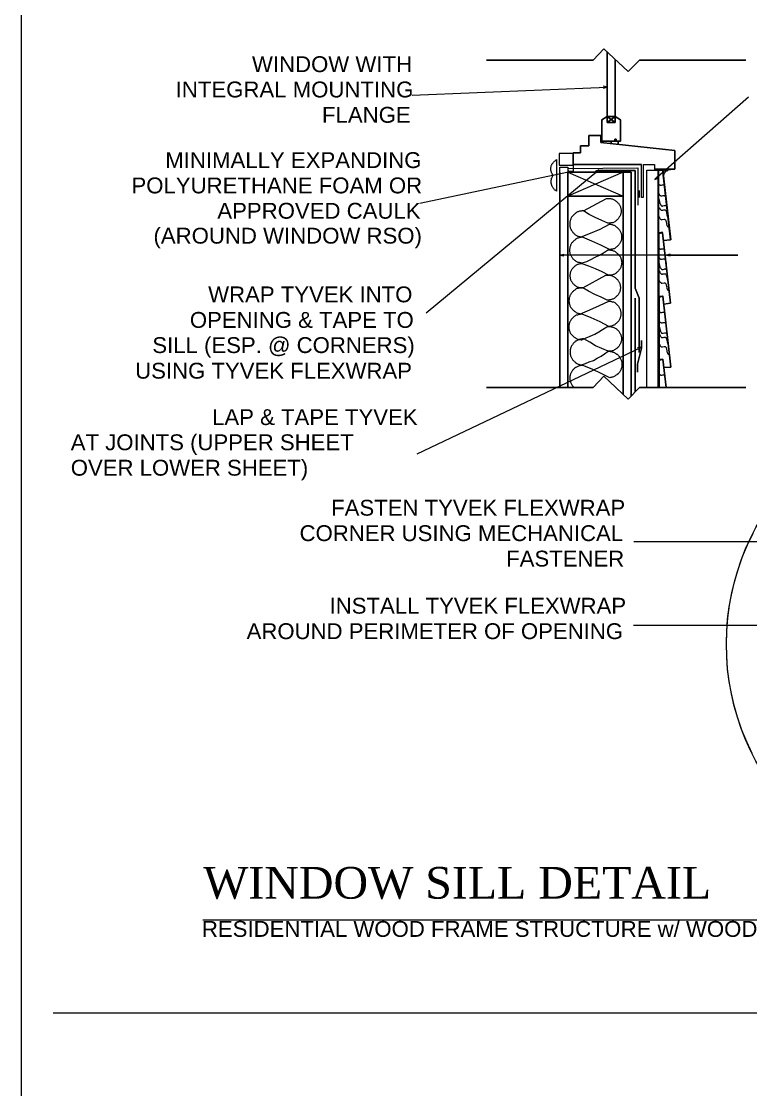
# Model space of a CAD drawing. Header units: inches. Extents: x 0 to 32.7, y -0.1 to 22.9.
# Drawn here: x 0.19 to 4.02, y 11.42 to 17.03 of the extents above; entities that cross this region are included whole.
import ezdxf

# ---------------------------------------------------------------- set-up
doc = ezdxf.new("R2010")
doc.units = ezdxf.units.IN
doc.header["$MEASUREMENT"] = 0
doc.layers.add('PDF_Geometry', color=7, linetype='Continuous', true_color=0x5d5d5d)
doc.layers.add('PDF_Text', color=7, linetype='Continuous')
doc.styles.add('PDF Arial', font='arial.ttf')
doc.styles.add('PDF SansSerif', font='sanss___.ttf')
doc.styles.add('PDF Times New Roman', font='times.ttf')

msp = doc.modelspace()

# ---------------------------------------------------------------- linework, layer by layer
at = {"layer": 'PDF_Geometry', "color": 7, "lineweight": 18}
for points in [[(0.1854, 0.1336), (0.1854, 22.8836), (32.6721, 22.8836), (32.6721, 0.1336)], [(3.9904, 16.8253), (3.4321, 16.8253), (3.3721, 16.7653), (3.2454, 16.8853), (3.1888, 16.8253), (2.6288, 16.8253), (3.1888, 16.8253), (3.2454, 16.8853), (3.3721, 16.7653), (3.4321, 16.8253)], [(3.2621, 16.8686), (3.2621, 16.4986)], [(3.3321, 16.5119), (3.3321, 16.4003), (3.2354, 16.4003), (3.3021, 16.4003), (3.2354, 16.4003), (3.2354, 16.5119), (3.2354, 16.4003), (3.2354, 16.5119), (3.2621, 16.5303), (3.2354, 16.5119), (3.2354, 16.4003), (3.3321, 16.4003), (3.3321, 16.5119), (3.3038, 16.5303), (3.2621, 16.5303), (3.3038, 16.4986), (3.3038, 16.8286), (3.3038, 16.4986), (3.2621, 16.4986), (3.3038, 16.5303), (3.3321, 16.5119), (3.3038, 16.5303)], [(3.2621, 16.4986), (3.3038, 16.4986), (3.2621, 16.5303), (3.3038, 16.5303)], [(3.3321, 16.4003), (3.3321, 16.5119), (3.3321, 16.4003), (3.3104, 16.4003)], [(3.4421, 16.2769), (3.0838, 16.2769), (3.0838, 16.3386), (3.1221, 16.3386), (3.1221, 16.3753), (3.1671, 16.3753), (3.1671, 16.4303), (3.2288, 16.4303), (3.1671, 16.4303), (3.1671, 16.3753), (3.1221, 16.3753), (3.1221, 16.3386), (3.0838, 16.3386), (3.0838, 16.2769)], [(3.1671, 16.3753), (3.1221, 16.3753), (3.1221, 16.3386), (3.1221, 16.3753), (3.1671, 16.3753), (3.1671, 16.4303)], [(3.2288, 16.4303), (3.1671, 16.4303)], [(3.2288, 16.3936), (3.2288, 16.4303)], [(3.6188, 16.3519), (3.2288, 16.3936)], [(3.2838, 16.3869), (3.2838, 16.4003)], [(3.2838, 16.3869), (3.2838, 16.4003)], [(3.3021, 16.4003), (3.3021, 16.4103)], [(3.3021, 16.4103), (3.3104, 16.4103), (3.3104, 16.4003), (3.3104, 16.4103)], [(3.3204, 16.3836), (3.3204, 16.4003)], [(3.3204, 16.3836), (3.3204, 16.4003)], [(3.0104, 16.3353), (3.0104, 16.2736), (3.0838, 16.2736), (3.0838, 16.3353)], [(3.1221, 16.3386), (3.0838, 16.3386), (3.0838, 16.2769), (3.0838, 16.3386)], [(3.6188, 16.3519), (3.6188, 16.2536)], [(2.9971, 16.3036), (2.9971, 16.1369), (2.9954, 16.1386), (2.9921, 16.1403), (2.9904, 16.1419), (2.9871, 16.1436), (2.9854, 16.1453), (2.9838, 16.1486), (2.9821, 16.1503), (2.9804, 16.1519), (2.9788, 16.1553), (2.9771, 16.1569), (2.9754, 16.1603), (2.9738, 16.1636), (2.9721, 16.1653), (2.9721, 16.1686), (2.9704, 16.1719), (2.9704, 16.1753), (2.9688, 16.1769), (2.9688, 16.1803), (2.9688, 16.1836), (2.9688, 16.1869), (2.9688, 16.1903), (2.9688, 16.1919), (2.9688, 16.1953), (2.9704, 16.1986), (2.9704, 16.2019), (2.9704, 16.2053), (2.9721, 16.2069), (2.9738, 16.2103), (2.9754, 16.2136), (2.9754, 16.2153), (2.9771, 16.2186), (2.9788, 16.2203), (2.9771, 16.2236), (2.9754, 16.2253), (2.9738, 16.2269), (2.9738, 16.2303), (2.9721, 16.2319), (2.9704, 16.2353), (2.9704, 16.2369), (2.9688, 16.2403), (2.9688, 16.2436), (2.9671, 16.2453), (2.9671, 16.2486), (2.9671, 16.2519), (2.9671, 16.2536), (2.9671, 16.2569), (2.9671, 16.2603), (2.9671, 16.2619), (2.9688, 16.2653), (2.9688, 16.2686), (2.9688, 16.2703), (2.9704, 16.2736), (2.9721, 16.2753), (2.9721, 16.2786), (2.9738, 16.2803), (2.9754, 16.2836), (2.9771, 16.2853), (2.9788, 16.2869), (2.9804, 16.2903), (2.9821, 16.2919), (2.9838, 16.2936), (2.9854, 16.2953), (2.9888, 16.2969), (2.9904, 16.2986), (2.9921, 16.3003), (2.9954, 16.3019)], [(3.3888, 15.0619), (3.3888, 15.5753)], [(3.9904, 15.1053), (3.4321, 15.1053), (3.3721, 15.0453), (3.2454, 15.1653), (3.1888, 15.1053), (2.6288, 15.1053), (3.1888, 15.1053), (3.2454, 15.1653), (3.3721, 15.0453), (3.4321, 15.1053)]]:
    msp.add_lwpolyline(points, close=True, dxfattribs=at)
for points in [[(2.2388, 16.6419), (3.2621, 16.6836), (3.2421, 16.6769)], [(3.2621, 16.6836), (3.2421, 16.6886)], [(4.0054, 16.6319), (3.5138, 16.1986), (3.5271, 16.2153)], [(3.2621, 16.5303), (3.2354, 16.5119)], [(3.2621, 16.5303), (3.2354, 16.5119)], [(3.2288, 16.3936), (3.2288, 16.4303)], [(3.2288, 16.3936), (3.2288, 16.4303)], [(3.6188, 16.3519), (3.2288, 16.3936)], [(3.6188, 16.3519), (3.2288, 16.3936)], [(3.6188, 16.2536), (3.6188, 16.3519)], [(3.6188, 16.2536), (3.6188, 16.3519)], [(3.0838, 16.3053), (3.0838, 16.2419), (2.2788, 16.0719)], [(3.4521, 16.2769), (3.4521, 16.1036), (3.4421, 16.1036), (3.4421, 16.2769)], [(3.4521, 16.2769), (3.5104, 16.2769)], [(3.4521, 16.2769), (3.5104, 16.2769)], [(3.5104, 16.2769), (3.5104, 16.2536)], [(3.5104, 16.2769), (3.5104, 16.2536)], [(3.5104, 16.2769), (3.5104, 16.2536)], [(3.5104, 16.2769), (3.5104, 16.2536)], [(2.3121, 15.4986), (3.2188, 16.2503), (3.2054, 16.2336)], [(3.0138, 16.2353), (3.0138, 15.1053), (3.0138, 16.2636), (3.0554, 16.2636), (3.0554, 15.1053), (3.0554, 16.2369), (3.0554, 16.1119), (3.3471, 16.1119), (3.3471, 16.2369), (3.0554, 16.2369), (3.3888, 16.2369), (3.3471, 16.2369), (3.3471, 15.0686), (3.3471, 16.2369), (3.3471, 15.0686), (3.3471, 16.2369), (3.3888, 16.2369), (3.3888, 15.0619), (3.3888, 16.2369), (3.3888, 15.5753), (3.3888, 16.2369)], [(3.0554, 16.2369), (3.0554, 15.1053)], [(3.0621, 16.2436), (3.0838, 16.2419), (3.0654, 16.2336)], [(3.2188, 16.2503), (3.1988, 16.2403)], [(3.6188, 16.2536), (3.5104, 16.2536)], [(3.6188, 16.2536), (3.5104, 16.2536)], [(3.5104, 16.2536), (3.6188, 16.2536)], [(3.5104, 16.2536), (3.6188, 16.2536)], [(3.5138, 16.1986), (3.5338, 16.2069)], [(3.3471, 16.1119), (3.0554, 16.1119)], [(3.5938, 15.8069), (3.5738, 15.8019), (3.9488, 15.8019), (3.0138, 15.8019), (3.0354, 15.8069)], [(3.0138, 15.8019), (3.0354, 15.7969)], [(3.5738, 15.8019), (3.5938, 15.7969)], [(2.2654, 14.7569), (3.4421, 15.3186), (3.4254, 15.3053)], [(3.4421, 15.3186), (3.4221, 15.3136)], [(4.0238, 13.1836), (3.9954, 13.2436), (3.9704, 13.3053), (3.9488, 13.3686), (3.9304, 13.4319), (3.9154, 13.4969), (3.9038, 13.5636), (3.8954, 13.6286), (3.8904, 13.6953), (3.8888, 13.7619), (3.8904, 13.8286), (3.8971, 13.8953), (3.9054, 13.9619), (3.9171, 14.0269), (3.9338, 14.0919), (3.9521, 14.1553), (3.9738, 14.2186), (4.0004, 14.2803), (4.0288, 14.3403)], [(3.4021, 14.2969), (4.6654, 14.2969), (5.8104, 13.5703), (5.6754, 13.6253), (5.7021, 13.6753), (5.8104, 13.5703)], [(3.4004, 13.8569), (4.7404, 13.8569), (5.3021, 13.5003)], [(1.1388, 12.3086), (5.5821, 12.3086)]]:
    msp.add_lwpolyline(points, dxfattribs=at)
at = {"layer": 'PDF_Geometry', "color": 252, "lineweight": 18, "true_color": 0x8c8c8c}
msp.add_lwpolyline([(3.0554, 16.2569), (3.4238, 16.2603), (3.4238, 16.0636)], dxfattribs=at)
at = {"layer": 'PDF_Geometry', "color": 250, "lineweight": 18, "true_color": 0x404040}
for points in [[(3.3471, 16.2369), (3.0554, 16.1119)], [(3.0554, 16.2369), (3.3471, 16.1119)]]:
    msp.add_lwpolyline(points, dxfattribs=at)
at = {"layer": 'PDF_Geometry', "color": 250, "lineweight": 18, "true_color": 0x1c1c1c}
for points in [[(3.4304, 15.2903), (3.4304, 15.5753), (3.4104, 15.6286), (3.4104, 16.2469), (3.2204, 16.2453), (3.4104, 16.2469), (3.4104, 15.6286), (3.4304, 15.5753)], [(3.4104, 15.0836), (3.4104, 15.5753), (3.4104, 15.5753), (3.4104, 15.5753)]]:
    msp.add_lwpolyline(points, close=True, dxfattribs=at)
at = {"layer": 'PDF_Geometry', "color": 251, "lineweight": 18, "true_color": 0x5b5b5b}
for points in [[(3.4704, 15.1053), (3.4704, 16.2486), (3.5288, 16.2486), (3.5288, 15.1053)], [(3.5588, 16.2453), (3.5288, 16.2453)], [(3.5554, 16.2486), (3.5971, 15.8819), (3.5588, 15.8786), (3.5538, 15.9219), (3.5338, 15.9186), (3.5338, 16.2486), (3.5321, 16.2536), (3.5321, 15.8836)], [(3.5588, 15.8786), (3.5954, 15.8819), (3.5538, 16.2536), (3.5338, 16.2503)], [(3.5321, 16.1753), (3.5338, 16.1736), (3.5354, 16.1719), (3.5371, 16.1719), (3.5371, 16.1703), (3.5388, 16.1703), (3.5404, 16.1686), (3.5421, 16.1686), (3.5438, 16.1686), (3.5454, 16.1686), (3.5488, 16.1686), (3.5538, 16.1703), (3.5554, 16.1703), (3.5571, 16.1703), (3.5588, 16.1703), (3.5604, 16.1703), (3.5604, 16.1686), (3.5621, 16.1686), (3.5638, 16.1669)], [(3.5321, 16.1253), (3.5354, 16.1203), (3.5371, 16.1186), (3.5388, 16.1169), (3.5404, 16.1153), (3.5421, 16.1153), (3.5438, 16.1136), (3.5454, 16.1136), (3.5471, 16.1136), (3.5488, 16.1136), (3.5521, 16.1136), (3.5571, 16.1153), (3.5588, 16.1153), (3.5604, 16.1153), (3.5621, 16.1153), (3.5638, 16.1153), (3.5654, 16.1136), (3.5654, 16.1119), (3.5671, 16.1103), (3.5671, 16.1086), (3.5688, 16.1069), (3.5688, 16.1036), (3.5704, 16.0919), (3.5721, 16.0869)], [(3.5338, 16.0969), (3.5354, 16.0886), (3.5371, 16.0819), (3.5388, 16.0753), (3.5404, 16.0719), (3.5421, 16.0686), (3.5421, 16.0669), (3.5438, 16.0636), (3.5454, 16.0619), (3.5471, 16.0603), (3.5504, 16.0603), (3.5521, 16.0586), (3.5538, 16.0586), (3.5554, 16.0603), (3.5621, 16.0619), (3.5638, 16.0619), (3.5671, 16.0619), (3.5688, 16.0619), (3.5704, 16.0619), (3.5721, 16.0603), (3.5738, 16.0603), (3.5754, 16.0586)], [(3.5754, 16.0569), (3.5738, 16.0586), (3.5721, 16.0603)], [(3.5338, 16.0019), (3.5371, 15.9969), (3.5388, 15.9953), (3.5404, 15.9919), (3.5421, 15.9903), (3.5454, 15.9886), (3.5471, 15.9886), (3.5488, 15.9869), (3.5521, 15.9886), (3.5621, 15.9903), (3.5638, 15.9903), (3.5654, 15.9886), (3.5671, 15.9886), (3.5688, 15.9869), (3.5704, 15.9836), (3.5704, 15.9819), (3.5721, 15.9786), (3.5738, 15.9636), (3.5754, 15.9603), (3.5754, 15.9569), (3.5771, 15.9553), (3.5771, 15.9536), (3.5788, 15.9536), (3.5788, 15.9519), (3.5804, 15.9519), (3.5821, 15.9503), (3.5854, 15.9503), (3.5871, 15.9503)], [(3.5354, 16.0503), (3.5388, 16.0453), (3.5404, 16.0436), (3.5421, 16.0403), (3.5438, 16.0386), (3.5454, 16.0369), (3.5471, 16.0369), (3.5488, 16.0369), (3.5504, 16.0369), (3.5538, 16.0369), (3.5554, 16.0369), (3.5604, 16.0386), (3.5638, 16.0386), (3.5654, 16.0386), (3.5671, 16.0386), (3.5688, 16.0369), (3.5704, 16.0369), (3.5704, 16.0353), (3.5721, 16.0336), (3.5721, 16.0303), (3.5738, 16.0286), (3.5738, 16.0253), (3.5754, 16.0119), (3.5771, 16.0086), (3.5771, 16.0053), (3.5788, 16.0036), (3.5804, 16.0019), (3.5804, 16.0003), (3.5821, 16.0003)], [(3.5338, 15.9186), (3.5338, 15.9153), (3.5538, 15.9186), (3.5954, 15.5486), (3.5604, 15.5436)], [(3.5338, 15.9153), (3.5338, 15.5853), (3.5538, 15.5869), (3.5588, 15.5436), (3.5954, 15.5486), (3.5538, 15.9186), (3.5338, 15.9169)], [(3.5338, 15.8419), (3.5338, 15.8403), (3.5354, 15.8386), (3.5371, 15.8369), (3.5388, 15.8369), (3.5388, 15.8353), (3.5404, 15.8353), (3.5421, 15.8336), (3.5438, 15.8336), (3.5454, 15.8336), (3.5471, 15.8336), (3.5488, 15.8353), (3.5538, 15.8353), (3.5554, 15.8353), (3.5571, 15.8353), (3.5588, 15.8353), (3.5604, 15.8353), (3.5621, 15.8353), (3.5621, 15.8336), (3.5638, 15.8336)], [(3.5338, 15.7919), (3.5354, 15.7869), (3.5371, 15.7853), (3.5388, 15.7836), (3.5404, 15.7819), (3.5421, 15.7803), (3.5438, 15.7803), (3.5454, 15.7803), (3.5471, 15.7803), (3.5488, 15.7803), (3.5521, 15.7803), (3.5571, 15.7819), (3.5588, 15.7819), (3.5604, 15.7819), (3.5621, 15.7819), (3.5638, 15.7819), (3.5638, 15.7803), (3.5654, 15.7803), (3.5671, 15.7786), (3.5671, 15.7769), (3.5688, 15.7753), (3.5688, 15.7736), (3.5704, 15.7686), (3.5721, 15.7569), (3.5721, 15.7519)], [(3.5338, 15.7619), (3.5354, 15.7553), (3.5371, 15.7469), (3.5388, 15.7403), (3.5404, 15.7369), (3.5421, 15.7353), (3.5438, 15.7319), (3.5454, 15.7303), (3.5471, 15.7286), (3.5488, 15.7269), (3.5504, 15.7253), (3.5521, 15.7253), (3.5538, 15.7253), (3.5571, 15.7253), (3.5621, 15.7269), (3.5638, 15.7286), (3.5671, 15.7286), (3.5688, 15.7286), (3.5688, 15.7269), (3.5704, 15.7269), (3.5721, 15.7269), (3.5738, 15.7253), (3.5754, 15.7236)], [(3.5354, 15.7169), (3.5388, 15.7119), (3.5404, 15.7086), (3.5421, 15.7069), (3.5438, 15.7053), (3.5471, 15.7036), (3.5488, 15.7019), (3.5521, 15.7019), (3.5538, 15.7019), (3.5554, 15.7036), (3.5604, 15.7036), (3.5638, 15.7036), (3.5654, 15.7036), (3.5671, 15.7036), (3.5688, 15.7036), (3.5704, 15.7019), (3.5721, 15.6986), (3.5721, 15.6969), (3.5738, 15.6936), (3.5738, 15.6903), (3.5771, 15.6769), (3.5771, 15.6753), (3.5788, 15.6719), (3.5788, 15.6703), (3.5804, 15.6669), (3.5821, 15.6669), (3.5821, 15.6653)], [(3.5754, 15.7219), (3.5738, 15.7236), (3.5721, 15.7269)], [(3.5338, 15.6686), (3.5371, 15.6636), (3.5388, 15.6603), (3.5404, 15.6586), (3.5438, 15.6569), (3.5454, 15.6553), (3.5471, 15.6536), (3.5504, 15.6536), (3.5521, 15.6536), (3.5621, 15.6553), (3.5638, 15.6553), (3.5654, 15.6553), (3.5671, 15.6553), (3.5671, 15.6536), (3.5688, 15.6536), (3.5688, 15.6519), (3.5704, 15.6503), (3.5721, 15.6469), (3.5721, 15.6436), (3.5754, 15.6303), (3.5754, 15.6269), (3.5771, 15.6236), (3.5771, 15.6203), (3.5788, 15.6203), (3.5788, 15.6186), (3.5804, 15.6186), (3.5804, 15.6169), (3.5821, 15.6169), (3.5838, 15.6169), (3.5854, 15.6169), (3.5871, 15.6169)], [(3.5338, 15.5853), (3.5354, 15.5803), (3.5554, 15.5853), (3.5971, 15.2136), (3.5604, 15.2103), (3.5971, 15.2136), (3.5554, 15.5853), (3.5338, 15.5836)], [(3.5354, 15.5803), (3.5354, 15.2503), (3.5554, 15.2553), (3.5721, 15.1053), (3.5554, 15.2553), (3.5338, 15.2536)], [(3.5338, 15.5069), (3.5354, 15.5053), (3.5371, 15.5053), (3.5371, 15.5036), (3.5388, 15.5019), (3.5404, 15.5019), (3.5421, 15.5003), (3.5438, 15.5003), (3.5454, 15.5003), (3.5471, 15.5003), (3.5504, 15.5003), (3.5554, 15.5019), (3.5571, 15.5019), (3.5588, 15.5019), (3.5604, 15.5019), (3.5621, 15.5019), (3.5638, 15.5003), (3.5654, 15.4986)], [(3.5338, 15.4569), (3.5371, 15.4536), (3.5388, 15.4503), (3.5404, 15.4486), (3.5421, 15.4469), (3.5438, 15.4469), (3.5454, 15.4469), (3.5454, 15.4453), (3.5471, 15.4453), (3.5488, 15.4453), (3.5504, 15.4453), (3.5521, 15.4453), (3.5571, 15.4469), (3.5604, 15.4469), (3.5621, 15.4469), (3.5638, 15.4469), (3.5654, 15.4469), (3.5671, 15.4453), (3.5671, 15.4436), (3.5688, 15.4436), (3.5688, 15.4403), (3.5704, 15.4386), (3.5704, 15.4353), (3.5721, 15.4236), (3.5738, 15.4186)], [(3.5354, 15.4286), (3.5371, 15.4203), (3.5388, 15.4136), (3.5404, 15.4069), (3.5421, 15.4036), (3.5421, 15.4003), (3.5438, 15.3986), (3.5454, 15.3953), (3.5471, 15.3936), (3.5488, 15.3919), (3.5504, 15.3919), (3.5521, 15.3919), (3.5538, 15.3919), (3.5554, 15.3919), (3.5571, 15.3919), (3.5638, 15.3936), (3.5654, 15.3936), (3.5671, 15.3936), (3.5688, 15.3936), (3.5704, 15.3936), (3.5721, 15.3936), (3.5721, 15.3919), (3.5754, 15.3919), (3.5771, 15.3903)], [(3.5371, 15.3819), (3.5404, 15.3769), (3.5421, 15.3753), (3.5438, 15.3736), (3.5454, 15.3703), (3.5471, 15.3703), (3.5488, 15.3686), (3.5504, 15.3686), (3.5521, 15.3686), (3.5554, 15.3686), (3.5571, 15.3686), (3.5621, 15.3703), (3.5638, 15.3703), (3.5671, 15.3703), (3.5688, 15.3703), (3.5688, 15.3686), (3.5704, 15.3686), (3.5721, 15.3669), (3.5721, 15.3653), (3.5738, 15.3619), (3.5738, 15.3603), (3.5754, 15.3569), (3.5771, 15.3436), (3.5788, 15.3403), (3.5788, 15.3386), (3.5804, 15.3353), (3.5821, 15.3336), (3.5821, 15.3319), (3.5838, 15.3319)], [(3.5771, 15.3886), (3.5754, 15.3903), (3.5721, 15.3919)], [(3.5354, 15.3336), (3.5388, 15.3286), (3.5404, 15.3269), (3.5421, 15.3236), (3.5438, 15.3219), (3.5454, 15.3203), (3.5488, 15.3203), (3.5504, 15.3203), (3.5538, 15.3203), (3.5621, 15.3219), (3.5654, 15.3219), (3.5671, 15.3219), (3.5688, 15.3203), (3.5704, 15.3186), (3.5721, 15.3153), (3.5721, 15.3136), (3.5738, 15.3103), (3.5754, 15.2953), (3.5771, 15.2919), (3.5771, 15.2903), (3.5788, 15.2869), (3.5788, 15.2853), (3.5804, 15.2853), (3.5804, 15.2836), (3.5821, 15.2836), (3.5838, 15.2836), (3.5838, 15.2819), (3.5854, 15.2819), (3.5888, 15.2819)], [(3.5338, 15.2553), (3.5354, 15.2503), (3.5554, 15.2536), (3.5604, 15.2103)], [(3.5354, 15.2503), (3.5354, 15.1053)], [(3.5354, 15.1786), (3.5354, 15.1769), (3.5371, 15.1753), (3.5388, 15.1736), (3.5404, 15.1719), (3.5421, 15.1719), (3.5438, 15.1703), (3.5454, 15.1703), (3.5471, 15.1703), (3.5504, 15.1703), (3.5554, 15.1719), (3.5571, 15.1719), (3.5588, 15.1719), (3.5604, 15.1719), (3.5621, 15.1719), (3.5638, 15.1719), (3.5638, 15.1703), (3.5654, 15.1703)]]:
    msp.add_lwpolyline(points, dxfattribs=at)
at = {"layer": 'PDF_Geometry', "color": 251, "lineweight": 18, "true_color": 0x4b4b4b}
for points in [[(3.5588, 16.2236), (3.5588, 16.2219), (3.5571, 16.2186)], [(3.5871, 16.2503), (3.5838, 16.2503), (3.5821, 16.2486), (3.5804, 16.2469), (3.5788, 16.2469), (3.5754, 16.2453), (3.5738, 16.2436), (3.5721, 16.2419), (3.5704, 16.2403), (3.5688, 16.2386), (3.5671, 16.2369), (3.5654, 16.2353), (3.5638, 16.2336), (3.5638, 16.2319), (3.5621, 16.2303), (3.5604, 16.2269), (3.5604, 16.2253), (3.5588, 16.2236), (3.5604, 16.2253), (3.5604, 16.2269), (3.5621, 16.2303), (3.5638, 16.2319), (3.5638, 16.2336), (3.5654, 16.2353), (3.5671, 16.2369), (3.5688, 16.2386), (3.5704, 16.2403), (3.5721, 16.2419), (3.5738, 16.2436), (3.5754, 16.2453), (3.5771, 16.2469), (3.5804, 16.2469), (3.5821, 16.2486), (3.5838, 16.2503), (3.5854, 16.2503), (3.5888, 16.2519), (3.5904, 16.2519), (3.5921, 16.2519), (3.5954, 16.2519), (3.5971, 16.2536)], [(3.4321, 16.1036), (3.4321, 16.1403)], [(3.4221, 15.1869), (3.4221, 15.2286)], [(0.3521, 11.8203), (27.8654, 11.8203)]]:
    msp.add_lwpolyline(points, dxfattribs=at)
at = {"layer": 'PDF_Geometry', "color": 9, "lineweight": 18, "true_color": 0xbbbbbb}
for points in [[(3.1388, 16.0336), (3.2588, 16.0986), (3.2621, 16.0986), (3.2654, 16.0986), (3.2688, 16.0986), (3.2721, 16.0986), (3.2754, 16.0986), (3.2788, 16.0986), (3.2821, 16.0986), (3.2854, 16.0969), (3.2888, 16.0969), (3.2921, 16.0953), (3.2954, 16.0936), (3.2988, 16.0919), (3.3021, 16.0903), (3.3038, 16.0886), (3.3071, 16.0869), (3.3104, 16.0853), (3.3121, 16.0836), (3.3154, 16.0803), (3.3171, 16.0786), (3.3204, 16.0753), (3.3221, 16.0736), (3.3238, 16.0703), (3.3254, 16.0669), (3.3271, 16.0653), (3.3288, 16.0619), (3.3304, 16.0586), (3.3321, 16.0553), (3.3321, 16.0519), (3.3338, 16.0486), (3.3338, 16.0453), (3.3354, 16.0419), (3.3354, 16.0386), (3.3354, 16.0353), (3.3354, 16.0319), (3.3354, 16.0286), (3.3354, 16.0253), (3.3338, 16.0219), (3.3338, 16.0186), (3.3321, 16.0153), (3.3321, 16.0119), (3.3304, 16.0086), (3.3288, 16.0053), (3.3271, 16.0036), (3.3254, 16.0003), (3.3238, 15.9969), (3.3221, 15.9953), (3.3204, 15.9919), (3.3171, 15.9886), (3.3154, 15.9869), (3.3121, 15.9853), (3.3104, 15.9819), (3.3071, 15.9803), (3.3054, 15.9786), (3.3021, 15.9769), (3.2988, 15.9753), (3.2954, 15.9736), (3.2921, 15.9719), (3.2888, 15.9719), (3.2854, 15.9703), (3.2821, 15.9703), (3.2788, 15.9686), (3.2754, 15.9686), (3.2721, 15.9686), (3.2688, 15.9686), (3.2654, 15.9686), (3.2338, 15.9836), (3.2004, 15.9986), (3.1688, 16.0153)], [(3.1354, 15.6303), (3.2554, 15.6953), (3.2588, 15.6953), (3.2621, 15.6953), (3.2654, 15.6953), (3.2688, 15.6953), (3.2721, 15.6953), (3.2754, 15.6953), (3.2788, 15.6953), (3.2821, 15.6936), (3.2854, 15.6936), (3.2888, 15.6919), (3.2921, 15.6903), (3.2954, 15.6886), (3.2988, 15.6869), (3.3004, 15.6853), (3.3038, 15.6836), (3.3071, 15.6819), (3.3088, 15.6803), (3.3121, 15.6769), (3.3138, 15.6753), (3.3171, 15.6736), (3.3188, 15.6703), (3.3204, 15.6669), (3.3221, 15.6653), (3.3238, 15.6619), (3.3254, 15.6586), (3.3271, 15.6553), (3.3288, 15.6519), (3.3288, 15.6486), (3.3304, 15.6453), (3.3304, 15.6419), (3.3304, 15.6386), (3.3321, 15.6353), (3.3321, 15.6319), (3.3321, 15.6286), (3.3321, 15.6253), (3.3304, 15.6219), (3.3304, 15.6186), (3.3304, 15.6153), (3.3288, 15.6119), (3.3288, 15.6086), (3.3271, 15.6053), (3.3254, 15.6036), (3.3238, 15.6003), (3.3221, 15.5969), (3.3204, 15.5936), (3.3188, 15.5919), (3.3171, 15.5886), (3.3138, 15.5869), (3.3121, 15.5836), (3.3088, 15.5819), (3.3071, 15.5786), (3.3038, 15.5769), (3.3004, 15.5753), (3.2988, 15.5736), (3.2954, 15.5719), (3.2921, 15.5703), (3.2888, 15.5703), (3.2854, 15.5686), (3.2821, 15.5669), (3.2788, 15.5669), (3.2754, 15.5669), (3.2721, 15.5653), (3.2688, 15.5653), (3.2654, 15.5653), (3.2621, 15.5653), (3.2304, 15.5803), (3.1971, 15.5953), (3.1654, 15.6119)]]:
    msp.add_lwpolyline(points, close=True, dxfattribs=at)
for points in [[(3.1388, 16.0336), (3.1354, 16.0336), (3.1321, 16.0336), (3.1288, 16.0336), (3.1254, 16.0319), (3.1204, 16.0319), (3.1171, 16.0319), (3.1138, 16.0303), (3.1104, 16.0286), (3.1071, 16.0286), (3.1038, 16.0269), (3.1021, 16.0253), (3.0988, 16.0236), (3.0954, 16.0203), (3.0921, 16.0186), (3.0904, 16.0169), (3.0871, 16.0136), (3.0854, 16.0119), (3.0821, 16.0086), (3.0804, 16.0053), (3.0788, 16.0036), (3.0754, 16.0003), (3.0738, 15.9969), (3.0721, 15.9936), (3.0721, 15.9903), (3.0704, 15.9869), (3.0688, 15.9836), (3.0688, 15.9803), (3.0671, 15.9769), (3.0671, 15.9736), (3.0671, 15.9703), (3.0671, 15.9669), (3.0671, 15.9636), (3.0671, 15.9586), (3.0671, 15.9553), (3.0671, 15.9519), (3.0688, 15.9486), (3.0688, 15.9453), (3.0704, 15.9419), (3.0721, 15.9386), (3.0738, 15.9353), (3.0738, 15.9319), (3.0771, 15.9286), (3.0788, 15.9269), (3.0804, 15.9236), (3.0821, 15.9203), (3.0854, 15.9186), (3.0871, 15.9153), (3.0904, 15.9136), (3.0921, 15.9103), (3.0954, 15.9086), (3.0988, 15.9069), (3.1021, 15.9053), (3.1054, 15.9036), (3.1071, 15.9019), (3.1104, 15.9003), (3.1138, 15.8986), (3.1188, 15.8986), (3.1221, 15.8969), (3.1254, 15.8969), (3.1754, 15.9169), (3.2254, 15.9386), (3.2754, 15.9636), (3.2788, 15.9636), (3.2821, 15.9636), (3.2854, 15.9619), (3.2888, 15.9619), (3.2921, 15.9603), (3.2954, 15.9586), (3.2988, 15.9586), (3.3021, 15.9569), (3.3054, 15.9553), (3.3071, 15.9536), (3.3104, 15.9503), (3.3138, 15.9486), (3.3154, 15.9469), (3.3188, 15.9436), (3.3204, 15.9419), (3.3238, 15.9386), (3.3254, 15.9353), (3.3271, 15.9336), (3.3288, 15.9303), (3.3304, 15.9269), (3.3321, 15.9236), (3.3338, 15.9203), (3.3354, 15.9169), (3.3354, 15.9136), (3.3371, 15.9103), (3.3371, 15.9069), (3.3371, 15.9036), (3.3371, 15.9003), (3.3371, 15.8969), (3.3371, 15.8936), (3.3371, 15.8903), (3.3371, 15.8869), (3.3371, 15.8836), (3.3354, 15.8803), (3.3354, 15.8769), (3.3338, 15.8736), (3.3321, 15.8703), (3.3304, 15.8669), (3.3288, 15.8636), (3.3271, 15.8603), (3.3254, 15.8586), (3.3238, 15.8553), (3.3204, 15.8519), (3.3188, 15.8503), (3.3154, 15.8469), (3.3138, 15.8453), (3.3104, 15.8436), (3.3071, 15.8403), (3.3054, 15.8386), (3.3021, 15.8369), (3.2988, 15.8353), (3.2954, 15.8353), (3.2921, 15.8336), (3.2888, 15.8319), (3.2854, 15.8319), (3.2821, 15.8303), (3.2788, 15.8303), (3.2754, 15.8303), (3.2288, 15.8536), (3.1821, 15.8753), (3.1338, 15.8953), (3.1304, 15.8953), (3.1271, 15.8953), (3.1238, 15.8936), (3.1204, 15.8936), (3.1171, 15.8936), (3.1138, 15.8919), (3.1104, 15.8903), (3.1071, 15.8903), (3.1038, 15.8886), (3.1004, 15.8869), (3.0971, 15.8853), (3.0954, 15.8836), (3.0921, 15.8803), (3.0888, 15.8786), (3.0871, 15.8769), (3.0838, 15.8736), (3.0821, 15.8719), (3.0804, 15.8686), (3.0771, 15.8653), (3.0754, 15.8636), (3.0738, 15.8603), (3.0721, 15.8569), (3.0704, 15.8536), (3.0704, 15.8503), (3.0688, 15.8469), (3.0671, 15.8436), (3.0671, 15.8403), (3.0671, 15.8369), (3.0654, 15.8336), (3.0654, 15.8303), (3.0654, 15.8269), (3.0654, 15.8236), (3.0654, 15.8203), (3.0671, 15.8169), (3.0671, 15.8136), (3.0671, 15.8103), (3.0688, 15.8069), (3.0704, 15.8036), (3.0721, 15.8003), (3.0738, 15.7969), (3.0754, 15.7936), (3.0771, 15.7903), (3.0788, 15.7886), (3.0804, 15.7853), (3.0821, 15.7819), (3.0854, 15.7803), (3.0871, 15.7786), (3.0904, 15.7753), (3.0938, 15.7736), (3.0954, 15.7719), (3.0988, 15.7703), (3.1021, 15.7686), (3.1054, 15.7669), (3.1088, 15.7653), (3.1121, 15.7636), (3.1154, 15.7636), (3.1188, 15.7619), (3.1221, 15.7619), (3.1254, 15.7603), (3.1288, 15.7603), (3.1321, 15.7603), (3.1554, 15.7686), (3.1771, 15.7786), (3.2004, 15.7903), (3.2221, 15.8019), (3.2438, 15.8136), (3.2638, 15.8269), (3.2671, 15.8286), (3.2704, 15.8286), (3.2738, 15.8286), (3.2771, 15.8286), (3.2804, 15.8269), (3.2838, 15.8269), (3.2871, 15.8269), (3.2904, 15.8253), (3.2938, 15.8236), (3.2971, 15.8236), (3.3004, 15.8219), (3.3038, 15.8203), (3.3071, 15.8186), (3.3088, 15.8169), (3.3121, 15.8136), (3.3154, 15.8119), (3.3171, 15.8103), (3.3204, 15.8069), (3.3221, 15.8053), (3.3238, 15.8019), (3.3271, 15.7986), (3.3288, 15.7969), (3.3304, 15.7936), (3.3321, 15.7903), (3.3338, 15.7869), (3.3338, 15.7836), (3.3354, 15.7803), (3.3354, 15.7769), (3.3371, 15.7736), (3.3371, 15.7703), (3.3371, 15.7669), (3.3388, 15.7636), (3.3388, 15.7603), (3.3371, 15.7569), (3.3371, 15.7536), (3.3371, 15.7503), (3.3354, 15.7469), (3.3354, 15.7436), (3.3338, 15.7403), (3.3338, 15.7369), (3.3321, 15.7336), (3.3304, 15.7303), (3.3288, 15.7269), (3.3271, 15.7253), (3.3238, 15.7219), (3.3221, 15.7186), (3.3204, 15.7169), (3.3171, 15.7136), (3.3154, 15.7119), (3.3121, 15.7103), (3.3104, 15.7069), (3.3071, 15.7053), (3.3038, 15.7036), (3.3004, 15.7019), (3.2971, 15.7003), (3.2938, 15.7003), (3.2904, 15.6986), (3.2871, 15.6969), (3.2838, 15.6969), (3.2804, 15.6969), (3.2771, 15.6953), (3.2738, 15.6953), (3.2704, 15.6953), (3.2371, 15.7136), (3.2021, 15.7286), (3.1671, 15.7436), (3.1321, 15.7553), (3.1288, 15.7553), (3.1254, 15.7553), (3.1221, 15.7553), (3.1188, 15.7553), (3.1154, 15.7536), (3.1121, 15.7536), (3.1088, 15.7519), (3.1071, 15.7519), (3.1038, 15.7503), (3.1004, 15.7486), (3.0971, 15.7469), (3.0954, 15.7453), (3.0921, 15.7436), (3.0888, 15.7403), (3.0871, 15.7386), (3.0854, 15.7369), (3.0821, 15.7336), (3.0804, 15.7319), (3.0788, 15.7286), (3.0771, 15.7253), (3.0754, 15.7236), (3.0738, 15.7203), (3.0721, 15.7169), (3.0704, 15.7136), (3.0704, 15.7119), (3.0688, 15.7086), (3.0688, 15.7053), (3.0688, 15.7019), (3.0671, 15.6986), (3.0671, 15.6953), (3.0671, 15.6919), (3.0671, 15.6886), (3.0688, 15.6853), (3.0688, 15.6819), (3.0688, 15.6786), (3.0704, 15.6753), (3.0704, 15.6719), (3.0721, 15.6686), (3.0738, 15.6669), (3.0754, 15.6636), (3.0771, 15.6603), (3.0788, 15.6586), (3.0804, 15.6553), (3.0821, 15.6519), (3.0838, 15.6503), (3.0871, 15.6486), (3.0888, 15.6453), (3.0921, 15.6436), (3.0938, 15.6419), (3.0971, 15.6403), (3.1004, 15.6386), (3.1021, 15.6369), (3.1054, 15.6353), (3.1088, 15.6336), (3.1121, 15.6336), (3.1154, 15.6319), (3.1188, 15.6319), (3.1221, 15.6303), (3.1254, 15.6303), (3.1288, 15.6303), (3.1321, 15.6303)], [(3.1354, 15.6303), (3.1321, 15.6303), (3.1288, 15.6303), (3.1238, 15.6303), (3.1204, 15.6303), (3.1171, 15.6286), (3.1138, 15.6286), (3.1104, 15.6269), (3.1071, 15.6253), (3.1038, 15.6253), (3.1004, 15.6236), (3.0971, 15.6219), (3.0954, 15.6203), (3.0921, 15.6169), (3.0888, 15.6153), (3.0854, 15.6136), (3.0838, 15.6103), (3.0804, 15.6086), (3.0788, 15.6053), (3.0771, 15.6036), (3.0738, 15.6003), (3.0721, 15.5969), (3.0704, 15.5936), (3.0688, 15.5903), (3.0671, 15.5869), (3.0671, 15.5836), (3.0654, 15.5803), (3.0638, 15.5769), (3.0638, 15.5736), (3.0638, 15.5703), (3.0638, 15.5669), (3.0621, 15.5636), (3.0621, 15.5603), (3.0638, 15.5569), (3.0638, 15.5519), (3.0638, 15.5486), (3.0654, 15.5453), (3.0654, 15.5419), (3.0671, 15.5386), (3.0671, 15.5353), (3.0688, 15.5319), (3.0704, 15.5286), (3.0721, 15.5269), (3.0754, 15.5236), (3.0771, 15.5203), (3.0788, 15.5169), (3.0804, 15.5153), (3.0838, 15.5119), (3.0871, 15.5103), (3.0888, 15.5069), (3.0921, 15.5053), (3.0954, 15.5036), (3.0988, 15.5019), (3.1004, 15.5003), (3.1038, 15.4986), (3.1071, 15.4969), (3.1104, 15.4969), (3.1138, 15.4953), (3.1171, 15.4953), (3.1221, 15.4936), (3.1721, 15.5136), (3.2221, 15.5369), (3.2721, 15.5603), (3.2754, 15.5603), (3.2788, 15.5603), (3.2821, 15.5586), (3.2854, 15.5586), (3.2888, 15.5569), (3.2921, 15.5569), (3.2954, 15.5553), (3.2988, 15.5536), (3.3021, 15.5519), (3.3038, 15.5503), (3.3071, 15.5486), (3.3104, 15.5453), (3.3121, 15.5436), (3.3154, 15.5403), (3.3171, 15.5386), (3.3204, 15.5353), (3.3221, 15.5336), (3.3238, 15.5303), (3.3254, 15.5269), (3.3271, 15.5236), (3.3288, 15.5203), (3.3304, 15.5169), (3.3304, 15.5136), (3.3321, 15.5103), (3.3321, 15.5069), (3.3338, 15.5036), (3.3338, 15.5003), (3.3338, 15.4969), (3.3338, 15.4936), (3.3338, 15.4903), (3.3338, 15.4869), (3.3338, 15.4836), (3.3321, 15.4803), (3.3321, 15.4769), (3.3304, 15.4736), (3.3304, 15.4703), (3.3288, 15.4669), (3.3271, 15.4636), (3.3254, 15.4603), (3.3238, 15.4569), (3.3221, 15.4553), (3.3204, 15.4519), (3.3171, 15.4486), (3.3154, 15.4469), (3.3121, 15.4436), (3.3104, 15.4419), (3.3071, 15.4403), (3.3038, 15.4386), (3.3021, 15.4353), (3.2988, 15.4336), (3.2954, 15.4336), (3.2921, 15.4319), (3.2888, 15.4303), (3.2854, 15.4286), (3.2821, 15.4286), (3.2788, 15.4269), (3.2754, 15.4269), (3.2721, 15.4269), (3.2254, 15.4503), (3.1788, 15.4719), (3.1304, 15.4919), (3.1271, 15.4919), (3.1238, 15.4919), (3.1204, 15.4903), (3.1171, 15.4903), (3.1138, 15.4903), (3.1104, 15.4886), (3.1071, 15.4869), (3.1038, 15.4869), (3.1004, 15.4853), (3.0971, 15.4836), (3.0938, 15.4819), (3.0921, 15.4803), (3.0888, 15.4786), (3.0854, 15.4753), (3.0838, 15.4736), (3.0804, 15.4703), (3.0788, 15.4686), (3.0754, 15.4653), (3.0738, 15.4636), (3.0721, 15.4603), (3.0704, 15.4569), (3.0688, 15.4536), (3.0671, 15.4503), (3.0654, 15.4469), (3.0654, 15.4436), (3.0638, 15.4403), (3.0638, 15.4369), (3.0621, 15.4336), (3.0621, 15.4303), (3.0621, 15.4269), (3.0621, 15.4236), (3.0621, 15.4203), (3.0621, 15.4169), (3.0621, 15.4136), (3.0638, 15.4103), (3.0638, 15.4069), (3.0654, 15.4036), (3.0671, 15.4003), (3.0671, 15.3969), (3.0688, 15.3936), (3.0704, 15.3903), (3.0721, 15.3886), (3.0754, 15.3853), (3.0771, 15.3819), (3.0788, 15.3803), (3.0821, 15.3769), (3.0838, 15.3753), (3.0871, 15.3719), (3.0888, 15.3703), (3.0921, 15.3686), (3.0954, 15.3669), (3.0988, 15.3653), (3.1021, 15.3636), (3.1038, 15.3619), (3.1071, 15.3603), (3.1104, 15.3603), (3.1138, 15.3586), (3.1171, 15.3586), (3.1221, 15.3586), (3.1254, 15.3569), (3.1288, 15.3569), (3.1521, 15.3669), (3.1738, 15.3753), (3.1971, 15.3869), (3.2188, 15.3986), (3.2388, 15.4103), (3.2604, 15.4253), (3.2638, 15.4269), (3.2671, 15.4269), (3.2704, 15.4269), (3.2738, 15.4269), (3.2771, 15.4269), (3.2804, 15.4269), (3.2838, 15.4253), (3.2871, 15.4253), (3.2904, 15.4236), (3.2938, 15.4236), (3.2971, 15.4219), (3.3004, 15.4203), (3.3038, 15.4186), (3.3054, 15.4169), (3.3088, 15.4153), (3.3121, 15.4136), (3.3138, 15.4103), (3.3171, 15.4086), (3.3188, 15.4069), (3.3221, 15.4036), (3.3238, 15.4019), (3.3254, 15.3986), (3.3271, 15.3953), (3.3288, 15.3919), (3.3304, 15.3903), (3.3321, 15.3869), (3.3338, 15.3836), (3.3338, 15.3803), (3.3354, 15.3769), (3.3354, 15.3736), (3.3371, 15.3703), (3.3371, 15.3669), (3.3371, 15.3636), (3.3371, 15.3603), (3.3371, 15.3569), (3.3371, 15.3536), (3.3354, 15.3503), (3.3354, 15.3469), (3.3338, 15.3436), (3.3338, 15.3403), (3.3321, 15.3369), (3.3304, 15.3336), (3.3288, 15.3319), (3.3271, 15.3286), (3.3254, 15.3253), (3.3238, 15.3219), (3.3221, 15.3203), (3.3204, 15.3169), (3.3171, 15.3153), (3.3154, 15.3119), (3.3121, 15.3103), (3.3104, 15.3086), (3.3071, 15.3069), (3.3038, 15.3053), (3.3004, 15.3036), (3.2988, 15.3019), (3.2954, 15.3003), (3.2921, 15.2986), (3.2888, 15.2986), (3.2854, 15.2969), (3.2821, 15.2969), (3.2788, 15.2969), (3.2754, 15.2969), (3.2721, 15.2969), (3.2704, 15.2969), (3.2671, 15.2969), (3.2354, 15.3103), (3.2021, 15.3253), (3.1721, 15.3436), (3.1404, 15.3619), (3.1371, 15.3619), (3.1338, 15.3619), (3.1304, 15.3603), (3.1271, 15.3603), (3.1221, 15.3603), (3.1188, 15.3586), (3.1154, 15.3586), (3.1121, 15.3569), (3.1088, 15.3553), (3.1054, 15.3536), (3.1021, 15.3519), (3.1004, 15.3503), (3.0971, 15.3486), (3.0938, 15.3469), (3.0921, 15.3436), (3.0888, 15.3419), (3.0854, 15.3386), (3.0838, 15.3369), (3.0821, 15.3336), (3.0804, 15.3303), (3.0771, 15.3269), (3.0754, 15.3253), (3.0738, 15.3219), (3.0738, 15.3186), (3.0721, 15.3153), (3.0704, 15.3119), (3.0704, 15.3086), (3.0688, 15.3036), (3.0688, 15.3003), (3.0688, 15.2969), (3.0688, 15.2936), (3.0688, 15.2903), (3.0688, 15.2869), (3.0688, 15.2836), (3.0688, 15.2803), (3.0704, 15.2753), (3.0704, 15.2719), (3.0721, 15.2686), (3.0738, 15.2653), (3.0754, 15.2619), (3.0771, 15.2603), (3.0788, 15.2569), (3.0804, 15.2536), (3.0821, 15.2503), (3.0854, 15.2486), (3.0871, 15.2453), (3.0888, 15.2419), (3.0921, 15.2403), (3.0954, 15.2386), (3.0971, 15.2353), (3.1004, 15.2336), (3.1038, 15.2319), (3.1071, 15.2303), (3.1104, 15.2286), (3.1138, 15.2286), (3.1171, 15.2269), (3.1204, 15.2253), (3.1238, 15.2253), (3.1271, 15.2253), (3.1488, 15.2319), (3.1688, 15.2403), (3.1904, 15.2486), (3.2104, 15.2603), (3.2304, 15.2703), (3.2488, 15.2836), (3.2671, 15.2969), (3.2721, 15.2969), (3.2754, 15.2969), (3.2788, 15.2953), (3.2821, 15.2953), (3.2854, 15.2953), (3.2888, 15.2936), (3.2921, 15.2919), (3.2954, 15.2919), (3.2988, 15.2903), (3.3021, 15.2886), (3.3054, 15.2869), (3.3088, 15.2853), (3.3121, 15.2819), (3.3154, 15.2803), (3.3171, 15.2786), (3.3204, 15.2753), (3.3221, 15.2719), (3.3254, 15.2703), (3.3271, 15.2669), (3.3288, 15.2636), (3.3304, 15.2603), (3.3321, 15.2569), (3.3338, 15.2536), (3.3354, 15.2503), (3.3371, 15.2469), (3.3371, 15.2436), (3.3388, 15.2403), (3.3388, 15.2369), (3.3388, 15.2336), (3.3388, 15.2303), (3.3404, 15.2253), (3.3388, 15.2219), (3.3388, 15.2186), (3.3388, 15.2153), (3.3388, 15.2119), (3.3371, 15.2086), (3.3354, 15.2053), (3.3354, 15.2019), (3.3338, 15.1986), (3.3321, 15.1953), (3.3304, 15.1919), (3.3288, 15.1886), (3.3254, 15.1853), (3.3238, 15.1819), (3.3221, 15.1803), (3.3188, 15.1769), (3.3154, 15.1753), (3.3138, 15.1719), (3.3104, 15.1703), (3.3071, 15.1686), (3.3038, 15.1669), (3.3021, 15.1653), (3.2988, 15.1636), (3.2954, 15.1619), (3.2904, 15.1603), (3.2871, 15.1603), (3.2838, 15.1586), (3.2804, 15.1586), (3.2771, 15.1569), (3.2304, 15.1803), (3.1838, 15.2019), (3.1354, 15.2219), (3.1321, 15.2219), (3.1288, 15.2219), (3.1254, 15.2219), (3.1221, 15.2219), (3.1188, 15.2203), (3.1154, 15.2203), (3.1121, 15.2186), (3.1088, 15.2169), (3.1054, 15.2153), (3.1021, 15.2136), (3.0988, 15.2119), (3.0971, 15.2103), (3.0938, 15.2086), (3.0904, 15.2069), (3.0888, 15.2036), (3.0854, 15.2019), (3.0838, 15.1986), (3.0804, 15.1969), (3.0788, 15.1936), (3.0771, 15.1903), (3.0754, 15.1869), (3.0738, 15.1836), (3.0721, 15.1819), (3.0704, 15.1786), (3.0704, 15.1753), (3.0688, 15.1719), (3.0688, 15.1686), (3.0671, 15.1636), (3.0671, 15.1603), (3.0671, 15.1569), (3.0671, 15.1536), (3.0671, 15.1503), (3.0671, 15.1469), (3.0688, 15.1436), (3.0688, 15.1403), (3.0704, 15.1369), (3.0704, 15.1336), (3.0721, 15.1303), (3.0738, 15.1269), (3.0754, 15.1236), (3.0771, 15.1203), (3.0788, 15.1169), (3.0804, 15.1153), (3.0838, 15.1119), (3.0854, 15.1103), (3.0871, 15.1069), (3.0904, 15.1053)]]:
    msp.add_lwpolyline(points, dxfattribs=at)
at = {"layer": 'PDF_Geometry', "color": 8, "lineweight": 18, "true_color": 0x797979}
msp.add_lwpolyline([(3.4221, 15.1869), (3.4221, 15.2286), (3.4421, 15.3119), (3.4421, 15.3536), (3.4421, 15.3119), (3.4221, 15.2286)], close=True, dxfattribs=at)
at = {"layer": 'PDF_Geometry', "color": 251, "lineweight": 18, "true_color": 0x4b4b4b}
msp.add_lwpolyline([(3.4221, 15.2286), (3.4421, 15.3119)], close=True, dxfattribs=at)
at = {"layer": 'PDF_Geometry', "color": 7, "lineweight": 18}
msp.add_circle((5.1754, 13.7569), 1.2867, dxfattribs=at)

# ---------------------------------------------------------------- texts
at = {"layer": 'PDF_Text', "attachment_point": 7}
for s, insert, char_height, style in [('WINDOW WITH', (1.3968, 16.7618), 0.083373, 'PDF SansSerif'), ('INTEGRAL MOUNTING', (0.996, 16.6288), 0.083373, 'PDF SansSerif'), ('FLANGE', (1.7647, 16.4957), 0.08337, 'PDF SansSerif'), ('MINIMALLY EXPANDING', (0.9412, 16.2577), 0.083373, 'PDF SansSerif'), ('POLYURETHANE FOAM OR', (0.7637, 16.1247), 0.083373, 'PDF SansSerif'), ('APPROVED CAULK', (1.2147, 15.9916), 0.083373, 'PDF SansSerif'), ('(AROUND WINDOW RSO)', (0.8794, 15.8368), 0.083373, 'PDF SansSerif'), ('WRAP TYVEK INTO', (1.1668, 15.5524), 0.083264, 'PDF Arial'), ('OPENING & TAPE TO', (1.0705, 15.4183), 0.083264, 'PDF Arial'), ('SILL (ESP. @ CORNERS)', (0.8734, 15.262), 0.083264, 'PDF Arial'), ('USING TYVEK FLEXWRAP', (0.7832, 15.1514), 0.083264, 'PDF Arial'), ('LAP & TAPE TYVEK', (1.1873, 14.9077), 0.083264, 'PDF Arial'), ('AT JOINTS (UPPER SHEET', (0.4449, 14.7515), 0.083264, 'PDF Arial'), ('OVER LOWER SHEET)', (0.4449, 14.6178), 0.083264, 'PDF Arial'), ('FASTEN TYVEK FLEXWRAP', (1.8126, 14.4315), 0.083264, 'PDF Arial'), ('CORNER USING MECHANICAL', (1.6468, 14.2979), 0.083264, 'PDF Arial'), ('FASTENER', (2.7319, 14.1642), 0.08326, 'PDF Arial'), ('INSTALL TYVEK FLEXWRAP', (1.8044, 13.9167), 0.083264, 'PDF Arial'), ('AROUND PERIMETER OF OPENING', (1.3687, 13.783), 0.083264, 'PDF Arial'), ('WINDOW SILL DETAIL', (1.1406, 12.4168), 0.166519, 'PDF Times New Roman'), ('RESIDENTIAL WOOD FRAME STRUCTURE w/ WOOD SIDING (COOLING CLIMATE)', (1.1337, 12.1948), 0.083373, 'PDF SansSerif')]:
    msp.add_mtext(s, dxfattribs=dict(at, insert=insert, char_height=char_height, style=style))

doc.saveas('drawing.dxf')
